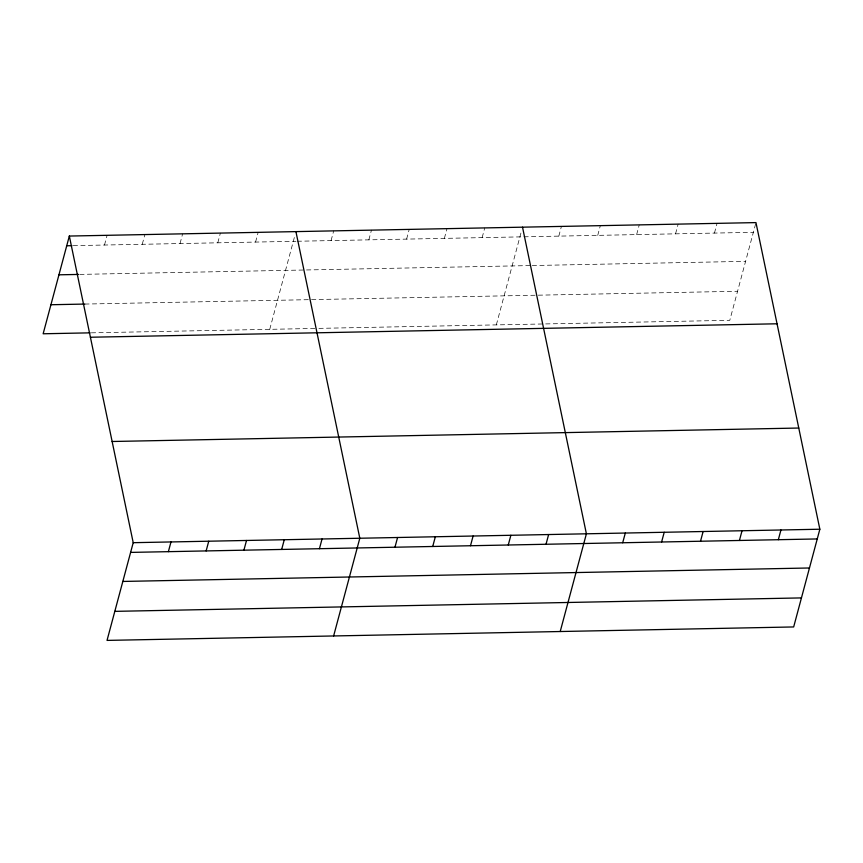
<?xml version="1.0" encoding="UTF-8"?>
<svg xmlns="http://www.w3.org/2000/svg" width="863" height="863" viewBox="0 0 863 863"><rect width="100%" height="100%" fill="white"/><g stroke="black" fill="none" stroke-linecap="round" stroke-linejoin="round"><path stroke-width="0.65" stroke-dasharray="4.32 3.24" d="M104.499 245.038L107.098 235.319M142.255 244.294L144.865 234.574M180.022 243.549L182.632 233.83M217.789 242.816L220.389 233.096M255.556 242.072L258.156 232.352M269.741 329.332L294.617 236.473M331.079 240.594L333.69 230.874M368.846 239.849L371.457 230.13M406.613 239.116L409.213 229.396M444.38 238.371L446.98 228.652M482.147 237.627L484.747 227.908M496.333 324.887L521.209 232.028M558.814 236.128L561.425 226.408M597.725 235.362L600.335 225.642M636.635 234.607L639.235 224.887M675.546 233.841L678.145 224.121M714.456 233.075L717.056 223.355M755.643 223.808L729.785 320.313L317.918 328.382M73.236 245.642L295.923 241.284M297.228 241.252L522.59 236.84M523.927 236.807L753.367 232.32M79.784 274.402L530.907 265.567M532.255 265.534L745.578 261.349M84.79 304.067L737.563 291.273M91.338 332.827L316.624 328.415"/><path stroke-width="1.29" d="M69.331 236.052L133.215 542.687L107.034 640.4L793.669 626.948L819.85 529.224L755.966 222.6L69.331 236.052L43.15 333.776L90.032 332.848M168.382 551.662L170.982 541.942M206.138 550.928L208.749 541.209M243.905 550.184L246.516 540.465M281.672 549.451L284.272 539.731M319.439 548.706L322.039 538.987M333.625 635.966L359.806 538.242L295.923 231.618M394.963 547.228L397.573 537.509M432.73 546.484L435.33 536.764M470.497 545.74L473.097 536.031M508.264 545.006L510.864 535.287M546.02 544.262L548.631 534.542M560.216 631.522L586.398 533.809L522.514 227.174M622.698 542.762L625.308 533.043M661.608 541.996L664.208 532.277M700.519 541.23L703.118 531.522M739.429 540.475L742.029 530.756M778.34 539.709L780.939 529.99M66.731 245.772L71.942 245.675M58.943 274.812L78.479 274.434M50.928 304.736L84.79 304.067M90.41 337.239L777.045 323.787M112.136 441.5L798.771 428.037M133.215 542.687L819.85 529.224M130.615 552.406L817.25 538.944M122.826 581.446L809.462 567.983M114.811 611.36L801.447 597.908"/></g></svg>
